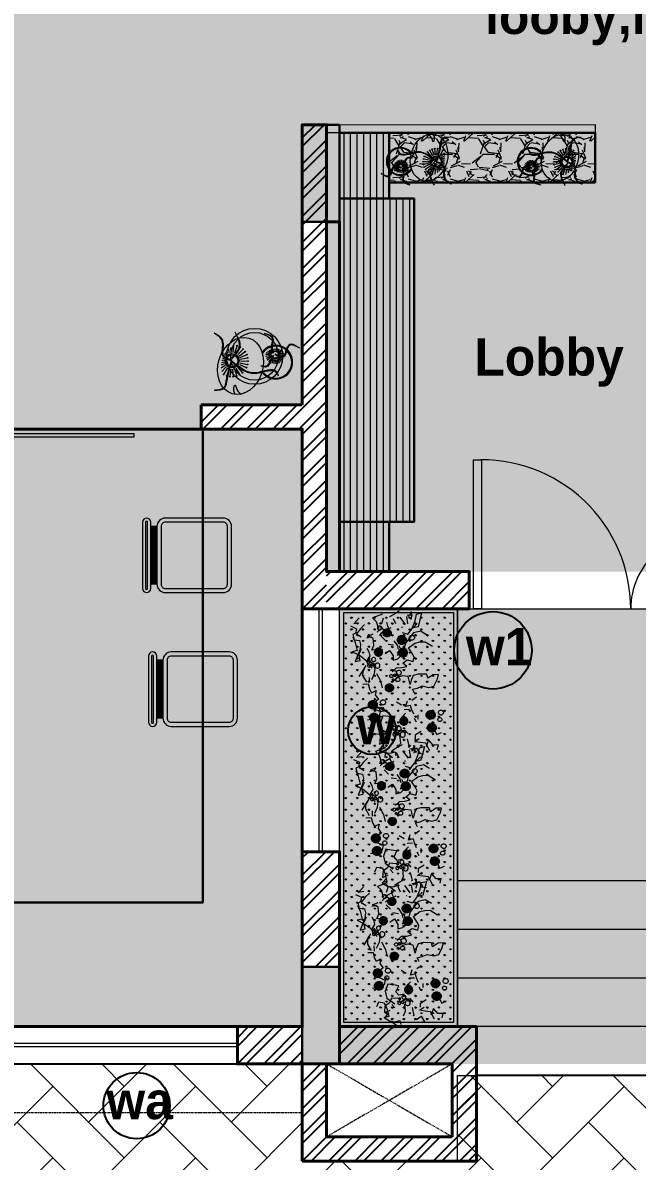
# Model space of a CAD drawing. Header units: feet. Extents: x 3576 to 8206, y -9151 to -6616.
# Drawn here: x 5281.1 to 5429.5, y -8696.9 to -8421.8 of the extents above; entities that cross this region are included whole.
import ezdxf

# ---------------------------------------------------------------- set-up
doc = ezdxf.new("R2010")
doc.units = ezdxf.units.FT
doc.linetypes.add('DASHED2', pattern=[0.375, 0.25, -0.125])
doc.layers.get('0').update_dxf_attribs({"linetype": 'CONTINUOUS', "lineweight": 40})
doc.layers.get('Defpoints').update_dxf_attribs({"color": 90, "linetype": 'CONTINUOUS'})
for name, color, linetype, lineweight in [('169', 26, 'CONTINUOUS', 0), ('1fr', 233, 'CONTINUOUS', 5), ('A-GFLR-MBND', 12, 'CONTINUOUS', 5), ('COLUMN', 254, 'CONTINUOUS', 30), ('FURN', 253, 'CONTINUOUS', 15), ('furni', 36, 'CONTINUOUS', 20), ('Glass', 150, 'CONTINUOUS', 20), ('GRANITE', 47, 'CONTINUOUS', 5), ('HACHT', 8, 'CONTINUOUS', 9), ('Landscape', 114, 'CONTINUOUS', 5), ('STAIR', 184, 'CONTINUOUS', 9), ('Wall1', 7, 'CONTINUOUS', 40), ('WINDOW', 180, 'CONTINUOUS', 9)]:
    doc.layers.add(name, color=color, linetype=linetype, lineweight=lineweight)
for name, color, linetype, lineweight, true_color in [('A-GFLR-FURN', 7, 'CONTINUOUS', 5, 0xd1752e), ('dimension', 7, 'CONTINUOUS', 5, 0x2b17de), ('h12', 7, 'CONTINUOUS', 5, 0x81cdee), ('WALL', 7, 'CONTINUOUS', 40, 0x0b0b0a)]:
    doc.layers.add(name, color=color, linetype=linetype, lineweight=lineweight, true_color=true_color)
doc.styles.add('ROMANS', font='sanss___.ttf')
doc.linetypes.add('ZIGZAG', pattern='A,0.0001,-0.2,[131,ltypeshp.shx,S=0.2,R=0,X=-0.2,Y=0],-0.4,[131,ltypeshp.shx,S=0.2,R=180,X=0.2,Y=0],-0.2', length=0.8001)

# ---------------------------------------------------------------- blocks, each defined once
blk = doc.blocks.new('FH')
at = {"layer": '169', "color": 24, "true_color": 0x9e2800}
for p, q in [((61182.68, 5854.29), (61182.43, 5854.37)), ((61182.63, 5854.04), (61182.43, 5854.06)), ((61182.64, 5853.79), (61182.45, 5853.77)), ((61182.78, 5854.51), (61182.46, 5854.69)), ((61182.93, 5854.72), (61182.54, 5855.05)), ((61183.11, 5854.88), (61182.69, 5855.45)), ((61183.32, 5855.01), (61182.92, 5855.9)), ((61183.56, 5855.09), (61183.34, 5856.08)), ((61183.81, 5855.12), (61183.8, 5856.14)), ((61184.05, 5855.09), (61184.26, 5856.09)), ((61184.29, 5855.02), (61184.7, 5855.95)), ((61184.51, 5854.9), (61185.1, 5855.73)), ((61184.69, 5854.73), (61185.44, 5855.42)), ((61184.84, 5854.53), (61185.72, 5855.05)), ((61184.94, 5854.31), (61185.91, 5854.63)), ((61185, 5854.06), (61186.01, 5854.18)), ((61185, 5853.81), (61186.01, 5853.72)), ((61182.69, 5853.55), (61182.5, 5853.49)), ((61182.79, 5853.33), (61182.58, 5853.2)), ((61182.94, 5853.13), (61182.69, 5852.9)), ((61183.13, 5852.96), (61182.85, 5852.58)), ((61183.34, 5852.84), (61183.08, 5852.23)), ((61183.58, 5852.76), (61183.4, 5851.88)), ((61183.83, 5852.74), (61183.84, 5851.72)), ((61184.07, 5852.77), (61184.29, 5851.77)), ((61184.31, 5852.85), (61184.73, 5851.92)), ((61184.52, 5852.97), (61185.13, 5852.15)), ((61184.71, 5853.14), (61185.47, 5852.47)), ((61184.85, 5853.34), (61185.74, 5852.84)), ((61184.95, 5853.57), (61185.92, 5853.27)), ((61183.7, 5844.84), (61182.24, 5845.7)), ((61183.94, 5845.17), (61182.7, 5846.32)), ((61184.26, 5845.44), (61183.27, 5846.83)), ((61184.62, 5845.64), (61183.94, 5847.2)), ((61185.01, 5845.77), (61184.68, 5847.43)), ((61185.42, 5845.81), (61185.44, 5847.5)), ((61185.83, 5845.76), (61186.21, 5847.41)), ((61186.23, 5845.63), (61186.94, 5847.17)), ((61186.58, 5845.41), (61187.6, 5846.78)), ((61186.89, 5845.13), (61188.16, 5846.25)), ((61187.13, 5844.8), (61188.61, 5845.63)), ((61183.43, 5844.06), (61181.82, 5844.24)), ((61183.52, 5844.46), (61181.92, 5845)), ((61183.43, 5843.64), (61182.25, 5843.53)), ((61183.51, 5843.24), (61182.7, 5842.98)), ((61183.67, 5842.86), (61183.14, 5842.56)), ((61187.1, 5842.82), (61188.56, 5841.95)), ((61187.28, 5843.19), (61188.88, 5842.65)), ((61187.29, 5844.42), (61188.91, 5844.92)), ((61187.37, 5844.01), (61189.06, 5844.17)), ((61187.37, 5843.6), (61189.05, 5843.4)), ((61183.91, 5842.52), (61183.58, 5842.22)), ((61184.22, 5842.24), (61184.01, 5841.96)), ((61184.57, 5842.03), (61184.44, 5841.74)), ((61184.97, 5841.89), (61184.89, 5841.57)), ((61185.38, 5841.85), (61185.37, 5841.43)), ((61185.79, 5841.88), (61185.9, 5841.33)), ((61186.18, 5842.01), (61186.5, 5841.28)), ((61186.55, 5842.21), (61187.18, 5841.31)), ((61186.86, 5842.48), (61187.97, 5841.46))]:
    blk.add_line(p, q, dxfattribs=at)
for centre, radius in [((61183.82, 5853.93), 1.02), ((61183.82, 5853.93), 0.849), ((61182.14, 5845.75), 0.0959), ((61182.62, 5846.39), 0.0959), ((61183.21, 5846.91), 0.0959), ((61185.4, 5843.83), 1.7), ((61183.9, 5847.3), 0.0959), ((61184.65, 5847.53), 0.0959), ((61185.44, 5847.61), 0.0959), ((61186.23, 5847.52), 0.0959), ((61186.98, 5847.26), 0.0959), ((61187.66, 5846.86), 0.0959), ((61188.24, 5846.33), 0.0959), ((61188.7, 5845.68), 0.0959), ((61181.82, 5845.03), 0.0959), ((61185.4, 5843.83), 1.41), ((61189.01, 5844.96), 0.0959), ((61189.16, 5843.39), 0.0959), ((61189.17, 5844.18), 0.0959), ((61188.66, 5841.9), 0.0959), ((61188.99, 5842.62), 0.0959)]:
    blk.add_circle(centre, radius, dxfattribs=at)
for centre, radius, start, end in [((61185.6, 5854.15), 4.01, 307.0123, 234.1356), ((61185.6, 5854.15), 3.79, 304.3347, 236.6641), ((61191.22, 5847.08), 2.24, 280.7901, 334.8418), ((61191.54, 5844.61), 0.287, 69.3806, 250.2787), ((61192.01, 5846.52), 2.26, 255.3884, 306.3918)]:
    blk.add_arc(centre, radius, start, end, dxfattribs=at)
blk.add_ellipse((61186.6, 5845.87), major_axis=(6.61, -1.89), ratio=0.766228, dxfattribs=at)
at = {"layer": '169', "color": 2, "ltscale": 10, "true_color": 0xe6e600}
for points in [[(61183.82, 5853.93), (61184.26, 5856.09), (61181.49, 5857.44), (61182.16, 5859.72)], [(61183.53, 5853.68), (61181.9, 5853.32), (61179.98, 5853.51), (61178.88, 5851.45)], [(61184.03, 5853.65), (61185.74, 5852.84), (61186.71, 5852.04), (61186.57, 5850.69)], [(61185.4, 5843.83), (61188.09, 5849.48), (61187.82, 5854.38), (61188.78, 5854.77)], [(61184.9, 5843.83), (61183.7, 5844.84), (61182.14, 5845.66), (61178.65, 5844.49)], [(61185.4, 5843.83), (61184.44, 5841.74), (61180.75, 5841.45), (61178.96, 5839.56)], [(61185.4, 5843.83), (61189.73, 5842.74), (61191.98, 5842.02), (61192.47, 5839.73)]]:
    blk.add_spline(points, degree=3, dxfattribs=at)
for points, knots in [([(61183.66, 5854), (61183.73, 5854.15), (61183.8, 5854.3), (61183.99, 5854.74), (61184.1, 5855.02), (61184.2, 5855.45), (61184.22, 5855.61), (61184.19, 5855.82), (61184.17, 5855.9), (61184.09, 5856.03), (61184.03, 5856.09), (61183.87, 5856.21), (61183.77, 5856.27), (61183.4, 5856.44), (61183.07, 5856.53), (61182.43, 5856.72), (61182.1, 5856.82), (61181.71, 5857.01), (61181.59, 5857.08), (61181.42, 5857.23), (61181.36, 5857.31), (61181.27, 5857.48), (61181.25, 5857.58), (61181.22, 5857.85), (61181.25, 5858.03), (61181.38, 5858.4), (61181.47, 5858.59), (61181.75, 5859.09), (61181.96, 5859.41), (61182.16, 5859.72)], [0, 0, 0, 0, 0.578388, 0.578388, 1.735163, 1.735163, 2.565125, 2.565125, 3.129906, 3.129906, 3.694687, 3.694687, 4.259468, 4.259468, 5.500239, 5.500239, 6.741009, 6.741009, 7.320102, 7.320102, 7.754384, 7.754384, 8.188665, 8.188665, 9.000095, 9.000095, 9.811526, 9.811526, 11.058124, 11.058124, 11.058124, 11.058124]), ([(61185.54, 5843.71), (61185.7, 5843.9), (61185.87, 5844.1), (61186.36, 5844.69), (61186.68, 5845.09), (61187.56, 5846.32), (61188.03, 5847.19), (61188.27, 5848.5), (61188.3, 5848.85), (61188.28, 5849.55), (61188.22, 5849.9), (61188.08, 5850.62), (61187.98, 5850.98), (61187.76, 5851.83), (61187.63, 5852.32), (61187.54, 5853.09), (61187.54, 5853.39), (61187.64, 5853.82), (61187.71, 5853.97), (61187.89, 5854.2), (61187.97, 5854.28), (61188.18, 5854.44), (61188.3, 5854.51), (61188.55, 5854.65), (61188.67, 5854.71), (61188.78, 5854.77)], [0, 0, 0, 0, 1.042836, 1.042836, 3.128509, 3.128509, 7.299855, 7.299855, 8.721765, 8.721765, 10.081529, 10.081529, 11.441294, 11.441294, 13.404859, 13.404859, 14.855534, 14.855534, 15.879034, 15.879034, 16.5369, 16.5369, 17.194766, 17.194766, 17.744568, 17.744568, 17.744568, 17.744568]), ([(61183.59, 5853.51), (61183.45, 5853.46), (61183.31, 5853.41), (61182.88, 5853.26), (61182.58, 5853.18), (61182.12, 5853.14), (61181.98, 5853.13), (61181.68, 5853.15), (61181.54, 5853.18), (61181.11, 5853.25), (61180.83, 5853.32), (61180.44, 5853.38), (61180.3, 5853.38), (61180.06, 5853.36), (61179.96, 5853.33), (61179.77, 5853.21), (61179.68, 5853.13), (61179.5, 5852.91), (61179.42, 5852.78), (61179.17, 5852.3), (61179.02, 5851.87), (61178.88, 5851.45)], [0, 0, 0, 0, 0.644819, 0.644819, 1.934456, 1.934456, 2.509405, 2.509405, 3.084355, 3.084355, 4.224128, 4.224128, 4.911083, 4.911083, 5.627594, 5.627594, 6.344105, 6.344105, 7.060616, 7.060616, 8.689213, 8.689213, 8.689213, 8.689213]), ([(61183.96, 5853.48), (61184.15, 5853.4), (61184.34, 5853.32), (61184.9, 5853.07), (61185.28, 5852.89), (61185.88, 5852.56), (61186.09, 5852.44), (61186.35, 5852.23), (61186.43, 5852.14), (61186.55, 5851.98), (61186.58, 5851.9), (61186.64, 5851.72), (61186.65, 5851.62), (61186.66, 5851.26), (61186.61, 5850.98), (61186.57, 5850.69)], [0, 0, 0, 0, 0.92464, 0.92464, 2.773919, 2.773919, 3.770479, 3.770479, 4.354888, 4.354888, 4.884312, 4.884312, 5.413735, 5.413735, 6.571868, 6.571868, 6.571868, 6.571868]), ([(61184.78, 5843.69), (61184.62, 5843.83), (61184.47, 5843.97), (61184.09, 5844.3), (61183.86, 5844.49), (61183.23, 5844.96), (61182.82, 5845.24), (61182.18, 5845.48), (61181.96, 5845.52), (61181.51, 5845.55), (61181.28, 5845.53), (61180.48, 5845.38), (61179.88, 5845.12), (61179.07, 5844.71), (61178.86, 5844.6), (61178.65, 5844.49)], [0, 0, 0, 0, 0.912865, 0.912865, 2.225259, 2.225259, 4.326055, 4.326055, 5.450072, 5.450072, 6.574088, 6.574088, 9.300677, 9.300677, 10.231379, 10.231379, 10.231379, 10.231379]), ([(61185.23, 5843.87), (61185.19, 5843.7), (61185.15, 5843.54), (61185.02, 5843.06), (61184.93, 5842.76), (61184.7, 5842.25), (61184.56, 5842.05), (61184.3, 5841.86), (61184.21, 5841.8), (61183.97, 5841.73), (61183.85, 5841.7), (61183.37, 5841.66), (61182.97, 5841.69), (61182.15, 5841.75), (61181.72, 5841.79), (61181.11, 5841.73), (61180.92, 5841.7), (61180.51, 5841.55), (61180.31, 5841.43), (61179.96, 5841.13), (61179.8, 5840.95), (61179.39, 5840.39), (61179.17, 5839.97), (61178.96, 5839.56)], [0, 0, 0, 0, 0.642062, 0.642062, 1.926185, 1.926185, 3.210308, 3.210308, 3.892417, 3.892417, 4.574526, 4.574526, 6.202712, 6.202712, 7.830899, 7.830899, 8.652961, 8.652961, 9.633215, 9.633215, 10.613469, 10.613469, 12.448128, 12.448128, 12.448128, 12.448128]), ([(61185.35, 5843.66), (61185.62, 5843.57), (61185.89, 5843.49), (61186.71, 5843.25), (61187.26, 5843.09), (61188.25, 5842.85), (61188.67, 5842.75), (61189.35, 5842.62), (61189.61, 5842.58), (61190.14, 5842.5), (61190.4, 5842.46), (61190.9, 5842.36), (61191.15, 5842.29), (61191.57, 5842.12), (61191.74, 5842.01), (61192.01, 5841.73), (61192.11, 5841.55), (61192.27, 5841.13), (61192.33, 5840.88), (61192.42, 5840.34), (61192.44, 5840.04), (61192.47, 5839.73)], [0, 0, 0, 0, 1.282815, 1.282815, 3.848446, 3.848446, 5.66552, 5.66552, 6.72002, 6.72002, 7.77452, 7.77452, 8.870917, 8.870917, 9.975385, 9.975385, 11.079854, 11.079854, 12.184323, 12.184323, 13.368691, 13.368691, 13.368691, 13.368691])]:
    blk.add_open_spline(points, degree=3, knots=knots, dxfattribs=at)
blk = doc.blocks.new('door')
at = {"layer": 'Wall1', "lineweight": 5}
blk.add_line((8290.19, -3713.67), (8350.19, -3713.67), dxfattribs=at)
for points in [[(8291.19, -3677.67), (8293.19, -3677.67), (8293.19, -3713.67), (8291.19, -3713.67)], [(8347.19, -3695.67), (8349.19, -3695.67), (8349.19, -3713.67), (8347.19, -3713.67)]]:
    blk.add_lwpolyline(points, close=True, dxfattribs=at)
for centre, radius, start, end in [((8293.19, -3713.67), 36, 0, 93.1847), ((8347.19, -3713.67), 18, 83.6206, 180)]:
    blk.add_arc(centre, radius, start, end, dxfattribs=at)
blk = doc.blocks.new('A$C2C3761BB')
at = {"layer": 'Landscape'}
h = blk.add_hatch(color=1, dxfattribs=at)
edge = h.paths.add_edge_path()
edge.add_ellipse((-11.87, 2.24), major_axis=(-0.442, -0.442), ratio=1, start_angle=134.9843, end_angle=314.9843, ccw=False)
edge.add_ellipse((-11.87, 2.24), major_axis=(0.442, -0.442), ratio=1, start_angle=-135.0157, end_angle=44.9843, ccw=False)
h = blk.add_hatch(color=1, dxfattribs=at)
edge = h.paths.add_edge_path()
edge.add_ellipse((-10.09, 2.05), major_axis=(-0.442, -0.442), ratio=1, start_angle=134.9843, end_angle=314.9843, ccw=False)
edge.add_ellipse((-10.09, 2.05), major_axis=(-0.442, -0.442), ratio=1, start_angle=-45.0157, end_angle=134.9843, ccw=False)
h = blk.add_hatch(color=1, dxfattribs=at)
edge = h.paths.add_edge_path()
edge.add_ellipse((-23, 0.33), major_axis=(-0.442, -0.442), ratio=1, start_angle=134.9843, end_angle=314.9843, ccw=False)
edge.add_ellipse((-23, 0.33), major_axis=(0.442, -0.442), ratio=1, start_angle=-135.0157, end_angle=44.9843, ccw=False)
h = blk.add_hatch(color=1, dxfattribs=at)
edge = h.paths.add_edge_path()
edge.add_ellipse((-21.22, 0.14), major_axis=(-0.442, -0.442), ratio=1, start_angle=134.9843, end_angle=314.9843, ccw=False)
edge.add_ellipse((-21.22, 0.14), major_axis=(-0.442, -0.442), ratio=1, start_angle=-45.0157, end_angle=134.9843, ccw=False)
h = blk.add_hatch(color=50, dxfattribs=at)
h.dxf.hatch_style = 1
edge = h.paths.add_edge_path()
edge.add_ellipse((-24.38, -1.5), major_axis=(0.406, -0.406), ratio=1, start_angle=44.9843, end_angle=224.9843, ccw=False)
edge.add_ellipse((-24.38, -1.5), major_axis=(-0.406, -0.406), ratio=1, start_angle=-45.0157, end_angle=134.9843, ccw=False)
h = blk.add_hatch(color=50, dxfattribs=at)
h.dxf.hatch_style = 1
edge = h.paths.add_edge_path()
edge.add_ellipse((-11.76, -1.63), major_axis=(-0.406, -0.406), ratio=1, start_angle=135.0157, end_angle=315.0157)
edge.add_ellipse((-11.76, -1.63), major_axis=(0.406, -0.406), ratio=1, start_angle=225.0157, end_angle=405.0157)
h = blk.add_hatch(color=50, dxfattribs=at)
h.dxf.hatch_style = 1
edge = h.paths.add_edge_path()
edge.add_ellipse((-21.96, -3.21), major_axis=(-0.406, -0.406), ratio=1, start_angle=135.0157, end_angle=315.0157)
edge.add_ellipse((-21.96, -3.21), major_axis=(0.406, -0.406), ratio=1, start_angle=225.0157, end_angle=405.0157)
h = blk.add_hatch(color=50, dxfattribs=at)
h.dxf.hatch_style = 1
edge = h.paths.add_edge_path()
edge.add_ellipse((-16.76, -2.69), major_axis=(0.406, -0.406), ratio=1, start_angle=44.9843, end_angle=224.9843, ccw=False)
edge.add_ellipse((-16.76, -2.69), major_axis=(-0.406, -0.406), ratio=1, start_angle=-45.0157, end_angle=134.9843, ccw=False)
h = blk.add_hatch(color=1, dxfattribs=at)
edge = h.paths.add_edge_path()
edge.add_ellipse((-14.88, -5.43), major_axis=(-0.442, -0.442), ratio=1, start_angle=134.9843, end_angle=314.9843, ccw=False)
edge.add_ellipse((-14.88, -5.43), major_axis=(0.442, -0.442), ratio=1, start_angle=-135.0157, end_angle=44.9843, ccw=False)
h = blk.add_hatch(color=1, dxfattribs=at)
edge = h.paths.add_edge_path()
edge.add_ellipse((-13.1, -5.62), major_axis=(-0.442, -0.442), ratio=1, start_angle=134.9843, end_angle=314.9843, ccw=False)
edge.add_ellipse((-13.1, -5.62), major_axis=(-0.442, -0.442), ratio=1, start_angle=-45.0157, end_angle=134.9843, ccw=False)
at = {"layer": 'Landscape', "linetype": 'ZIGZAG'}
for p, q in [((-26.15, 3.1), (-26.18, 3.82)), ((-26.18, 3.82), (-24.38, 2.95)), ((-23, 3.9), (-23.7, 3.15)), ((-22.23, 2.78), (-22.12, 3.51)), ((-22.12, 3.51), (-21.29, 4.41)), ((-17.23, 4.44), (-17.35, 3.71)), ((-17.35, 3.71), (-17.02, 2.85)), ((-16.64, 4.17), (-17.23, 4.44)), ((-15.75, 3.49), (-16.64, 4.17)), ((-15.71, 2.76), (-15.75, 3.49)), ((-8.99, 2.55), (-9.16, 3.27)), ((-26.68, 2.36), (-26.1, 2.38)), ((-26.54, 2.56), (-26.07, 1.86)), ((-26.13, 2.47), (-26.24, 1.74)), ((-25.27, 2.71), (-26.15, 3.1)), ((-25.54, 2.2), (-26.13, 2.47)), ((-25.05, 1.62), (-26.09, 1.66)), ((-24.22, 2.03), (-25.27, 2.71)), ((-24.35, 2.22), (-24.82, 2.93)), ((-24.38, 2.95), (-24.35, 2.22)), ((-23.61, 1.33), (-24.22, 2.03)), ((-23.7, 3.15), (-23.65, 2.14)), ((-23.65, 2.14), (-22.44, 0.74)), ((-22.2, 2.06), (-22.23, 2.78)), ((-21.73, 1.06), (-22.2, 2.06)), ((-17.6, 2.83), (-17.84, 1.66)), ((-17.84, 1.66), (-17.81, 0.94)), ((-17.02, 2.85), (-17.6, 2.83)), ((-16.11, 1.88), (-15.71, 2.76)), ((-15.94, 1.16), (-16.11, 1.88)), ((-9.56, 2.38), (-8.99, 2.55)), ((-7.65, 1.74), (-8.5, 1.27)), ((-7.53, 2.47), (-7.65, 1.74)), ((-6.94, 2.2), (-7.53, 2.47)), ((-27.03, 0.77), (-26.78, 0.04)), ((-26.78, 0.04), (-26.52, -0.7)), ((-25.04, 1.27), (-26.2, 0.73)), ((-24.75, 0.65), (-24.76, 0.79)), ((-24.02, 0.59), (-23.61, 1.33)), ((-22.44, 0.74), (-21.1, 0.08)), ((-20.87, 1.39), (-21.73, 1.06)), ((-20.49, -0.71), (-21.1, 0.13)), ((-20.3, 1.56), (-20.87, 1.39)), ((-19.71, 1.29), (-20.3, 1.56)), ((-20.11, 0.55), (-19.71, 1.29)), ((-19.79, -0.16), (-20.11, 0.55)), ((-19.23, 0.3), (-19.79, -0.16)), ((-19.2, -0.42), (-19.23, 0.3)), ((-17.78, 0.22), (-18.04, -0.52)), ((-17.81, 0.94), (-17.21, 0.53)), ((-16.62, 0.27), (-17.78, 0.22)), ((-17.21, 0.53), (-16.62, 0.27)), ((-15.91, 0.44), (-15.94, 1.16)), ((-15.33, 0.61), (-15.91, 0.44)), ((-14.44, 0.07), (-14.76, 0.78)), ((-11.65, 0.41), (-12.23, 0.53)), ((-11.25, 0.07), (-11.82, -0.1)), ((-9.59, -0.37), (-9.91, 0.49)), ((-8.62, -0.7), (-8.94, 0.01)), ((-8.36, 0.04), (-8.62, -0.7)), ((-8.5, 1.27), (-7.61, 0.73)), ((-8.1, 0.77), (-8.36, 0.04)), ((-7.53, 0.94), (-8.1, 0.77)), ((-6.96, 1.11), (-7.53, 0.94)), ((-6.97, -0.55), (-6.71, 0.19)), ((-25.82, -1.96), (-26.56, -1.56)), ((-26.18, -0.24), (-25.46, -0.07)), ((-25.27, -1.22), (-25.85, -1.24)), ((-24.55, -1.04), (-25.27, -1.22)), ((-24.98, -0.81), (-24.8, -1.53)), ((-24.8, -1.53), (-24.06, -1.93)), ((-22.39, -0.41), (-23.1, -0.73)), ((-22.51, -0.94), (-22.76, -1.67)), ((-21.81, -0.39), (-22.39, -0.41)), ((-21.67, -0.04), (-22.25, -0.2)), ((-21.9, -1.64), (-21.04, -1.31)), ((-20.97, -0.66), (-21.58, -0.11)), ((-21.04, -1.31), (-20.46, -1.43)), ((-20.46, -1.43), (-20.49, -0.71)), ((-19.31, -1.15), (-19.2, -0.42)), ((-18.85, -1.85), (-19.31, -1.15)), ((-18.87, -1.36), (-19.13, -2.1)), ((-18.29, -1.19), (-18.87, -1.36)), ((-18.26, -1.92), (-18.29, -1.19)), ((-18.04, -0.52), (-18.01, -1.24)), ((-18.01, -1.24), (-17.54, -1.94)), ((-14.64, -2.11), (-14.09, -1.51)), ((-13.72, -0.99), (-14.46, -0.58)), ((-13.18, -0.24), (-13.75, -0.26)), ((-13.75, -0.26), (-13.72, -0.99)), ((-13.2, -0.52), (-13.32, -1.25)), ((-12.46, -0.07), (-13.18, -0.24)), ((-12.79, -1.16), (-12.33, -1.86)), ((-12.35, -1.43), (-12.5, -1.44)), ((-10.51, -1.72), (-9.94, -1.41)), ((-9, -0.49), (-9.59, -0.37)), ((-7.75, -0.66), (-6.89, -0.33)), ((-7.43, -1.37), (-7.75, -0.66)), ((-27.08, -1.61), (-27.09, -1.76)), ((-27.08, -1.61), (-26.86, -3.07)), ((-26.86, -3.07), (-26.26, -2.66)), ((-26.26, -2.66), (-25.24, -2.56)), ((-25.46, -2.31), (-24.77, -1.7)), ((-24.75, -2.83), (-25.21, -2.12)), ((-24.77, -1.7), (-24.45, -2.41)), ((-24.09, -2.38), (-23.38, -1.92)), ((-22.2, -2.59), (-22.42, -4.05)), ((-22.2, -2.59), (-22.19, -2.74)), ((-21.58, -2.35), (-21.9, -1.64)), ((-12.57, -2.88), (-12.83, -3.62)), ((-11.83, -3.43), (-12.57, -2.88)), ((-11.26, -3.12), (-11.83, -3.43)), ((-11.29, -2.39), (-11.26, -3.12)), ((-10.11, -1.69), (-10.66, -2.29)), ((-10.48, -2.44), (-10.51, -1.72)), ((-10.29, -3.3), (-10.48, -2.44)), ((-8.87, -2.66), (-9.89, -2.56)), ((-9.21, -1.66), (-8.05, -1.61)), ((-8.28, -3.07), (-8.87, -2.66)), ((-8.05, -1.61), (-8.04, -1.76)), ((-26.16, -4.35), (-25.69, -5.05)), ((-24.44, -4.28), (-24.62, -3.42)), ((-24.04, -3.54), (-24.44, -4.28)), ((-24.27, -4.41), (-24.3, -3.69)), ((-23.02, -3.64), (-24.04, -3.54)), ((-22.42, -4.05), (-23.02, -3.64)), ((-22.84, -4.7), (-22.26, -4.53)), ((-22.26, -4.53), (-21.68, -4.51)), ((-21.68, -4.51), (-21.08, -5.06)), ((-21.08, -5.06), (-20.68, -4.32)), ((-20.68, -4.32), (-19.82, -4.14)), ((-20.65, -4.98), (-19.94, -4.52)), ((-19.82, -4.14), (-19.08, -4.4)), ((-19.09, -4.05), (-17.95, -3.71)), ((-19.08, -4.4), (-18.34, -4.94)), ((-17.95, -3.71), (-16.94, -3.67)), ((-16.76, -4.59), (-16.17, -4.85)), ((-16.58, -5.3), (-16.76, -4.59)), ((-16.17, -4.85), (-15.46, -4.53)), ((-15.46, -4.53), (-15.14, -5.24)), ((-14.26, -5.35), (-13.72, -4.6)), ((-13.72, -4.6), (-13.12, -4.87)), ((-12.83, -3.62), (-13.09, -4.35)), ((-13.09, -4.35), (-12.2, -4.89)), ((-11.19, -4.85), (-10.21, -3.94)), ((-10.82, -3.34), (-11.07, -4.22)), ((-11.07, -4.22), (-10.48, -4.63)), ((-10.48, -4.63), (-10.16, -5.34)), ((-10.2, -4.33), (-9.64, -4.02)), ((-9.28, -5.59), (-9.46, -4.73)), ((-7.99, -5.15), (-7.73, -4.41)), ((-7.91, -4.94), (-7.07, -4.18)), ((-7.76, -3.69), (-7.18, -3.67)), ((-7.73, -4.41), (-7.76, -3.69)), ((-7, -4.53), (-6.67, -5.53)), ((-26.54, -5.83), (-27.23, -4.94)), ((-26.51, -5.11), (-26.54, -5.83)), ((-26.36, -6.33), (-25.81, -5.58)), ((-25.81, -5.58), (-25.22, -5.84)), ((-25.69, -5.05), (-25.08, -5.75)), ((-25.26, -5.53), (-25.09, -6.24)), ((-25.09, -6.24), (-24.36, -6.21)), ((-25.08, -5.75), (-24.53, -5.15)), ((-24.79, -6.32), (-23.93, -6.14)), ((-24.36, -6.21), (-24.11, -5.48)), ((-24.11, -5.48), (-23.53, -5.45)), ((-23.93, -6.14), (-22.77, -6.09)), ((-23.53, -5.45), (-22.79, -5.71)), ((-22.2, -5.97), (-22.95, -5.43)), ((-22.79, -5.71), (-21.3, -6.66)), ((-22.77, -6.09), (-22.74, -6.81)), ((-22.74, -6.81), (-22.06, -5.91)), ((-21.33, -5.94), (-22.2, -5.97)), ((-22.06, -5.91), (-21.22, -5.15)), ((-21.3, -6.66), (-21.33, -5.94)), ((-21.22, -5.15), (-20.65, -4.98)), ((-20.49, -5.32), (-19.89, -5.88)), ((-19.74, -5.87), (-20.49, -5.32)), ((-19.89, -5.88), (-19.14, -6.57)), ((-19.16, -5.99), (-19.74, -5.87)), ((-18.16, -5.66), (-19.16, -5.99)), ((-18.75, -5.19), (-18.03, -5.31)), ((-17.99, -6.23), (-17.88, -5.5)), ((-17.88, -5.5), (-17.15, -5.47)), ((-17.15, -5.47), (-16.58, -5.3)), ((-15.14, -5.24), (-14.26, -5.35)), ((-13.12, -4.87), (-12.94, -5.73)), ((-12.94, -5.73), (-12.91, -6.59)), ((-12.2, -4.89), (-11.19, -4.85)), ((-10.9, -6.08), (-10.64, -5.34)), ((-10.3, -6.48), (-10.9, -6.08)), ((-10.64, -5.34), (-9.78, -5.16)), ((-10.16, -5.34), (-9.28, -5.59)), ((-9.78, -5.16), (-8.62, -5.11)), ((-9.15, -5.05), (-8.54, -5.75)), ((-8.62, -5.11), (-8.59, -5.83)), ((-8.54, -5.75), (-7.99, -5.15))]:
    blk.add_line(p, q, dxfattribs=at)
at = {"layer": 'Landscape'}
for p, q in [((-21.96, 4.39), (-21.96, 4.39)), ((-17.42, 4.64), (-17.42, 4.64)), ((-16, 3.23), (-16, 3.23)), ((-10.96, 3.23), (-10.96, 3.23)), ((-21.96, 1.87), (-21.96, 1.87)), ((-13.88, 2.87), (-13.88, 2.87)), ((-13.48, 1.97), (-13.48, 1.97)), ((-8.43, 1.97), (-8.43, 1.97)), ((-24.61, 0.06), (-24.61, 0.06)), ((-22.09, 1.32), (-22.09, 1.32)), ((-19.43, 0.6), (-19.43, 0.6)), ((-17.42, 1.11), (-17.42, 1.11)), ((-16, 0.7), (-16, 0.7)), ((-10.96, 0.7), (-10.96, 0.7)), ((-10.35, 1.11), (-10.35, 1.11)), ((-7.32, 0.6), (-7.32, 0.6)), ((-23.57, -0.84), (-23.57, -0.84)), ((-21.96, -0.66), (-21.96, -0.66)), ((-21.96, -0.94), (-21.96, -0.94)), ((-18.53, -0.56), (-18.53, -0.56)), ((-18.53, -0.84), (-18.53, -0.84)), ((-17.42, -0.18), (-17.42, -0.18)), ((-13.88, -0.66), (-13.88, -0.66)), ((-13.48, -0.56), (-13.48, -0.56)), ((-13.48, -0.84), (-13.48, -0.84)), ((-10.35, -0.18), (-10.35, -0.18)), ((-8.43, -0.84), (-8.43, -0.84)), ((-21.05, -2.1), (-21.05, -2.1)), ((-19.43, -1.92), (-19.43, -1.92)), ((-19.43, -2.2), (-19.43, -2.2)), ((-16, -1.82), (-16, -1.82)), ((-16, -2.1), (-16, -2.1)), ((-13.88, -1.95), (-13.88, -1.95)), ((-7.32, -1.7), (-7.32, -1.7))]:
    blk.add_line(p, q, dxfattribs=at)
at = {"layer": 'Landscape', "color": 1}
for centre, major_axis, start_param, end_param in [((-11.92, 3.71), (-0.251, 0.251), -1.570796, 4.712389), ((-10.98, 3.36), (-0.206, 0.206), -1.570796, 4.712389), ((-23.05, 1.8), (-0.251, 0.251), -1.570796, 4.712389), ((-11.87, 2.24), (0.442, 0.442), 4.712389, 10.995574), ((-10.09, 2.05), (0.442, 0.442), 4.712389, 10.995574), ((-23, 0.33), (0.442, 0.442), 4.712389, 10.995574), ((-21.22, 0.14), (0.442, 0.442), 4.712389, 10.995574), ((-18.59, -0.97), (-0.251, 0.251), -1.570796, 4.712389), ((-18.32, -1.59), (-0.128, 0.128), -1.570796, 4.712389), ((-17.65, -1.32), (0.206, 0.206), 4.712389, 10.995574), ((-25.26, -2.37), (0.206, 0.206), 4.712389, 10.995574), ((-18.32, -2.1), (0.162, 0.162), 4.712389, 10.995574), ((-17.75, -1.94), (0.0972, 0.0972), 4.712389, 10.995574), ((-14.88, -5.43), (0.442, 0.442), 4.712389, 10.995574), ((-14.94, -3.96), (-0.251, 0.251), -1.570796, 4.712389), ((-13.99, -4.32), (-0.206, 0.206), -1.570796, 4.712389), ((-13.1, -5.62), (0.442, 0.442), 4.712389, 10.995574)]:
    blk.add_ellipse(centre, major_axis=major_axis, ratio=1, start_param=start_param, end_param=end_param, dxfattribs=at)
at = {"layer": 'Landscape', "color": 50}
for centre, major_axis, start_param, end_param in [((-24.38, -1.5), (-0.406, 0.406), 3.141593, 9.424778), ((-16.76, -2.69), (0.406, 0.406), 4.712389, 10.995574)]:
    blk.add_ellipse(centre, major_axis=major_axis, ratio=1, start_param=start_param, end_param=end_param, dxfattribs=at)
at = {"layer": 'Landscape', "color": 50, "extrusion": (0, 0, -1)}
for centre in [(-11.76, -1.63), (-21.96, -3.21)]:
    blk.add_ellipse(centre, major_axis=(-0.406, 0.406), ratio=1, start_param=4.712389, end_param=10.995574, dxfattribs=at)
at = {"layer": 'Landscape', "color": 1, "extrusion": (0, 0, -1)}
for centre, major_axis, start_param, end_param in [((-10.87, -2.5), (-0.206, 0.206), 4.712389, 10.995574), ((-10.76, -3.12), (-0.0972, 0.0972), 4.712389, 10.995574), ((-10.2, -3.28), (-0.162, 0.162), 4.712389, 10.995574), ((-10.2, -2.77), (0.128, 0.128), 4.712389, 10.995574), ((-9.93, -2.15), (0.251, 0.251), -1.570796, 4.712389), ((-21.08, -4.08), (-0.206, 0.206), 4.712389, 10.995574), ((-20.97, -4.7), (-0.0972, 0.0972), 4.712389, 10.995574), ((-20.4, -4.86), (-0.162, 0.162), 4.712389, 10.995574), ((-20.4, -4.35), (0.128, 0.128), 4.712389, 10.995574), ((-20.13, -3.72), (0.251, 0.251), -1.570796, 4.712389)]:
    blk.add_ellipse(centre, major_axis=major_axis, ratio=1, start_param=start_param, end_param=end_param, dxfattribs=at)
blk = doc.blocks.new('V-ch')
at = {"layer": '1fr'}
for p, q in [((-10.1, 7.83), (-11.6, 7.83)), ((-11.35, -6.17), (-11.35, 7.83)), ((-11.1, -6.17), (-11.1, 7.83)), ((-10.85, -6.17), (-10.85, 7.83)), ((-10.6, -6.17), (-10.6, 7.83)), ((-10.35, -6.17), (-10.35, 7.83)), ((-10.1, -6.17), (-10.1, 7.83)), ((-10.1, -6.17), (-11.6, -6.17))]:
    blk.add_line(p, q, dxfattribs=at)
for points in [[(-11.6, 8.83, 1), (-13.6, 8.83), (-13.6, -7.17, 1), (-11.6, -7.17)], [(-12.35, 8.83, 1), (-12.85, 8.83), (-12.85, -7.17, 1), (-12.35, -7.17)], [(-8.1, -8.17), (5.9, -8.17, 0.414214), (7.9, -6.17), (7.9, 7.83, 0.414214), (5.9, 9.83), (-8.1, 9.83, 0.414214), (-10.1, 7.83), (-10.1, -6.17, 0.414214)], [(-8.1, -7.17), (5.9, -7.17, 0.414214), (6.9, -6.17), (6.9, 7.83, 0.414214), (5.9, 8.83), (-8.1, 8.83, 0.414214), (-9.1, 7.83), (-9.1, -6.17, 0.414214)]]:
    blk.add_lwpolyline(points, format="xyb", close=True, dxfattribs=at)

msp = doc.modelspace()

# ---------------------------------------------------------------- hatches: boundary and pattern name
at = {"layer": 'COLUMN', "lineweight": 25}
h = msp.add_hatch(dxfattribs=at)
h.set_pattern_fill('ANSI32', color=32, scale=0.469565, angle=360, style=0)
h.set_pattern_definition([(45, (-6720.3763, -3813.644), (-3.162612, 3.162612), []), (45, (-6718.268, -3813.644), (-3.162612, 3.162612), [])])
h.paths.add_polyline_path([(5348.5777, -8446.4266), (5348.5777, -8514.1223), (5325.2917, -8514.1223), (5324.1864, -8517.0571), (5324.1864, -8519.9918), (5348.5777, -8519.9918), (5348.5777, -8563.4086), (5354.4473, -8563.4086), (5354.4473, -8554.4086), (5354.4473, -8446.4266)])
at = {"layer": 'COLUMN'}
for points in [[(5357.5777, -8469.9049), (5357.5777, -8446.4266), (5348.5777, -8446.4266), (5348.5777, -8469.9049)], [(5348.5777, -8649.9049), (5348.5777, -8673.3831), (5357.5777, -8673.3831), (5357.5777, -8649.9049)], [(5348.5777, -8649.9049), (5348.5777, -8673.3831), (5357.5777, -8673.3831), (5357.5777, -8649.9049)]]:
    msp.add_hatch(color=256, dxfattribs=at).paths.add_polyline_path(points)
at = {"layer": 'COLUMN', "lineweight": 25}
h = msp.add_hatch(dxfattribs=at)
h.set_pattern_fill('ANSI32', color=32, scale=0.469565, style=0)
h.set_pattern_definition([(45, (-6749.9415, -3813.644), (-3.162612, 3.162612), []), (45, (-6747.833, -3813.644), (-3.162612, 3.162612), [])])
h.paths.add_polyline_path([(5388.8821, -8554.4086), (5354.4473, -8554.4086), (5354.4473, -8563.4086), (5388.8821, -8563.4086)])
h = msp.add_hatch(dxfattribs=at)
h.set_pattern_fill('ANSI32', color=32, scale=0.469565, style=0)
h.set_pattern_definition([(45, (-2510.1617, -1362.9218), (-3.162612, 3.162612), []), (45, (-2508.0533, -1362.9218), (-3.162612, 3.162612), [])])
h.paths.add_polyline_path([(5348.5777, -8622.1925), (5357.5777, -8622.1925), (5357.5777, -8649.9049), (5348.5777, -8649.9049)])
h = msp.add_hatch(dxfattribs=at)
h.set_pattern_fill('ANSI32', color=32, scale=0.469565, angle=360, style=0)
h.set_pattern_definition([(45, (-2510.1617, -1362.9218), (-3.162612, 3.162612), []), (45, (-2508.0533, -1362.9218), (-3.162612, 3.162612), [])])
h.paths.add_polyline_path([(5348.5777, -8622.1925), (5357.5777, -8622.1925), (5357.5777, -8649.9049), (5348.5777, -8649.9049)])
h = msp.add_hatch(dxfattribs=at)
h.set_pattern_fill('ANSI32', color=32, scale=0.469565, style=0)
h.set_pattern_definition([(45, (5332.9255, -8673.383), (-3.1626, 3.1626), []), (45, (5335.034, -8673.383), (-3.1626, 3.1626), [])])
h.paths.add_polyline_path([(5332.9255, -8664.3831), (5348.5777, -8664.3831), (5348.5777, -8673.3831), (5332.9255, -8673.3831)])
h = msp.add_hatch(dxfattribs=at)
h.set_pattern_fill('ANSI32', color=32, scale=0.469565, angle=360, style=0)
h.set_pattern_definition([(45, (5332.9255, -8673.383), (-3.1626, 3.1626), []), (45, (5335.034, -8673.383), (-3.1626, 3.1626), [])])
h.paths.add_polyline_path([(5332.9255, -8664.3831), (5348.5777, -8664.3831), (5348.5777, -8673.3831), (5332.9255, -8673.3831)])
h = msp.add_hatch(dxfattribs=at)
h.set_pattern_fill('ANSI32', color=32, scale=0.469565, style=0)
h.set_pattern_definition([(45, (5348.5777, -8696.8614), (-3.1626, 3.1626), []), (45, (5350.686, -8696.8614), (-3.1626, 3.1626), [])])
h.paths.add_polyline_path([(5390.6429, -8664.3831), (5357.5777, -8664.3831), (5357.5777, -8673.3831), (5384.7734, -8673.3831), (5384.7734, -8690.9918), (5354.4473, -8690.9918), (5354.4473, -8673.3831), (5348.5777, -8673.3831), (5348.5777, -8696.8614), (5390.6429, -8696.8614)])
at = {"layer": 'Defpoints', "lineweight": 40}
h = msp.add_hatch(color=256, dxfattribs=at)
h.set_gradient(color1=(255, 191, 127), color2=(255, 222, 189), one_color=1, tint=0.87, name='INVCYLINDER')
h.paths.add_polyline_path([(5357.5777, -8563.3204), (5579.9364, -8563.3204), (5579.9364, -8673.3831), (5357.5777, -8673.3831)])
at = {"layer": 'FURN'}
h = msp.add_hatch(dxfattribs=at)
h.set_pattern_fill('GRAVEL', color=256, scale=0.4, style=0)
h.set_pattern_definition([(228.0128, (-418.03326, -8224.5053), (-81.28006906, -91.44011236), [1.366884, -135.322]), (184.9697, (-418.94766, -8225.5213), (121.920197225, 10.1599283), [2.34562, -232.216]), (132.5104, (-421.28446, -8225.7245), (101.59992607, -111.76010917), [1.653928, -163.7388]), (267.2737, (-425.24686, -8228.2645), (10.159955883, 203.199934613), [2.13602, -211.4656]), (292.8337, (-425.34846, -8230.3981), (-50.80014422, 121.92006932), [2.094536, -207.3592]), (357.2737, (-424.53566, -8232.3285), (-203.199934613, 10.159955883), [2.13602, -211.4656]), (37.6942, (-422.40206, -8232.43012), (-132.080083445, -101.599909428), [2.824776, -279.6524]), (72.2553, (-420.16686, -8230.7029), (71.120142262, 223.520064824), [2.66688, -264.0212]), (121.4296, (-419.35406, -8228.1629), (-81.28002094, 132.07984464), [2.143252, -212.182]), (175.2364, (-420.47166, -8226.3341), (111.75991221, -10.15990465), [2.446852, -119.8956]), (222.3974, (-422.91006, -8226.13092), (-121.920003669, -111.759854603), [3.164312, -313.2672]), (138.8141, (-415.1885, -8228.3661), (-71.1199547, 60.95990623), [1.08002, -106.9224]), (171.4692, (-416.00126, -8227.6549), (132.079798382, -20.3200512), [2.054728, -203.4184]), (225, (-418.033, -8227.35), (-2e-15, -10.159993), [1.436836, -12.93156]), (203.1986, (-418.7445, -8226.1309), (50.8001713, 20.3200891), [0.773764, -76.6024]), (291.8014, (-419.4557, -8226.4357), (-10.1600071, 30.48001963), [1.094264, -53.6192]), (30.9638, (-419.0493, -8227.4517), (30.4799678, 20.32001583), [1.77728, -57.4652]), (161.5651, (-417.5253, -8226.5373), (20.3200093, -10.1599849), [1.285148, -30.8436]), (16.3895, (-425.34846, -8226.4357), (101.600056056, 30.4799366), [1.800352, -178.2352]), (70.3462, (-423.62126, -8225.9277), (-40.639886755, -111.759841954), [1.510396, -149.5288]), (293.1986, (-417.5253, -8224.5053), (-20.3200891, 50.8001713), [1.54752, -75.8288]), (343.6105, (-416.91566, -8225.9277), (-101.600056056, 30.4799366), [1.800352, -178.2352]), (339.444, (-425.3485, -8232.7349), (-50.80006306, 20.31997534), [1.73614, -85.0708]), (294.7751, (-423.72286, -8233.3445), (-50.799881615, 111.759948105), [1.454688, -144.0144]), (66.8014, (-417.4237, -8234.6653), (20.3200891, 50.8001713), [1.54752, -75.8288]), (17.354, (-416.81406, -8233.2429), (-132.08000713, -40.6399387), [1.703132, -168.6096]), (69.444, (-422.402, -8234.6653), (-20.31997534, -50.80006306), [0.868072, -85.9392]), (101.3099, (-418.0333, -8234.6653), (-10.15994985, 40.63986984), [0.51806, -51.288]), (165.9638, (-418.1349, -8234.1573), (30.4800214, -10.1599824), [2.094536, -39.7962]), (186.009, (-420.16686, -8233.6493), (101.59985018, 10.159976274), [1.941068, -192.1656]), (303.6901, (-419.0493, -8228.366), (-10.1600035, 20.3199804), [1.465296, -35.16712]), (353.1572, (-418.23646, -8229.5853), (172.720071427, -20.320091007), [2.558228, -253.264]), (60.9454, (-415.6965, -8229.8901), (-40.63990546, -71.11983044), [1.046032, -103.5576]), (90, (-415.188, -8228.976), (-10.16, 10.16), [0.6096, -9.5504]), (120.2564, (-420.37006, -8233.3445), (40.63991387, -71.11996413), [1.411468, -139.7356]), (48.0128, (-421.08126, -8232.1253), (81.28006906, 91.44011236), [2.733772, -133.9552]), (0, (-419.252, -8230.093), (10.16, 10.16), [2.6416, -7.5184]), (325.3048, (-416.61086, -8230.0933), (-101.599823964, 71.12000676), [1.60644, -159.0372]), (254.0546, (-415.29, -8231.0077), (-10.16002592, -40.6400968), [1.479316, -72.4868]), (207.646, (-415.69646, -8232.4301), (-193.039932196, -101.6000639), [2.40858, -238.45]), (175.4261, (-417.83006, -8233.5477), (-132.08003042, 10.159950845), [2.548116, -252.2632]), (175.4261, (-417.83006, -8233.5477), (-132.08003042, 10.159950845), [2.548116, -252.2632])])
h.paths.add_polyline_path([(5419.2734, -8448.403), (5369.5777, -8448.403), (5369.5777, -8460.403), (5419.2734, -8460.403)])
at = {"layer": 'HACHT', "lineweight": 40}
h = msp.add_hatch(color=256, dxfattribs=at)
h.set_gradient(color1=(204, 159, 213), color2=(225, 198, 230), one_color=1, tint=0.84, name='INVCYLINDER')
h.paths.add_polyline_path([(5152.9255, -8302.8179), (5351.5777, -8302.8179), (5351.5777, -8366.2074), (5357.5777, -8366.2074), (5357.5777, -8248.8179), (5591.969, -8248.6904), (5591.969, -8362.8238), (5848.6647, -8362.8238), (5848.6647, -8554.4086), (5600.969, -8554.4086), (5600.969, -8446.4086), (5479.2734, -8446.4086), (5479.2734, -8452.2782), (5496.8821, -8452.2782), (5496.8843, -8554.4009), (5354.4473, -8554.4009), (5354.4473, -8469.9049), (5357.5777, -8469.9049), (5357.5777, -8446.4266), (5348.5777, -8446.4266), (5348.5777, -8514.1223), (5276.1864, -8514.1223), (5276.1864, -8446.4266), (5152.9255, -8446.4266)])
edge = h.paths.add_edge_path(flags=0)
edge.add_arc((5504.0198, -8325.2509), 39, 270, 360)
edge.add_line((5543.0198, -8325.2509), (5543.0198, -8295.7726))
edge.add_line((5543.0198, -8295.7726), (5406.4908, -8295.7726))
edge.add_line((5406.4908, -8295.7726), (5406.4908, -8364.2509))
edge.add_line((5406.4908, -8364.2509), (5504.0198, -8364.2509))
at = {"layer": 'HACHT'}
h = msp.add_hatch(dxfattribs=at)
h.set_pattern_fill('ANSI31', color=255, scale=0.5, angle=45, style=0)
h.set_pattern_definition([(90, (-440.4789, -8234.6653), (-1.5875, 6e-16), [])])
h.paths.add_polyline_path([(5375.5777, -8542.4104), (5369.5777, -8542.4104), (5369.5777, -8554.4104), (5357.5777, -8554.4104), (5357.5777, -8448.4012), (5369.5777, -8448.4012), (5369.5777, -8464.28), (5375.5777, -8464.28)])
at = {"layer": 'HACHT', "lineweight": 9}
h = msp.add_hatch(dxfattribs=at)
h.set_pattern_fill('AR-SAND', color=256, scale=0.02, style=0)
h.set_pattern_definition([(37.5, (5276.1864, -8519.99184), (-0.032, 0.978826), [0, -0.77216, 0, -0.8636, 0, -0.8255]), (7.5, (5276.1864, -8519.9918), (0.899047, 1.43365), [0, -0.41656, 0, -0.69596, 0, -0.2667]), (327.5, (5275.5616, -8519.9918), (1.581985, 0.002874), [0, -0.254, 0, -0.9144, 0, -1.1938]), (317.5, (5275.5616, -8519.9918), (1.527113, 0.44586), [0, -0.127, 0, -0.59944, 0, -0.6858])])
h.paths.add_polyline_path([(5324.1864, -8514.1223), (5276.1864, -8514.1223), (5276.1864, -8519.9918), (5324.1864, -8519.9918)])
at = {"layer": 'HACHT', "lineweight": 40}
h = msp.add_hatch(color=256, dxfattribs=at)
h.set_gradient(color1=(149, 223, 192), color2=(243, 251, 248), one_color=1, tint=0.97, name='INVCYLINDER')
h.paths.add_polyline_path([(5276.1864, -8519.9918), (5324.1864, -8519.9918), (5348.5777, -8519.9918), (5348.5777, -8563.4086), (5348.5777, -8664.3831), (5152.9255, -8664.3831), (5152.9255, -8519.9918)])
at = {"layer": 'Landscape'}
h = msp.add_hatch(dxfattribs=at)
h.set_pattern_fill('GRASS', color=62, scale=0.078261, style=0)
h.set_pattern_definition([(90, (-2255.0911, -5290.6697), (-1.40560435, 1.40560435), [0.3727174, -2.4384913]), (45, (-2255.0911, -5290.6697), (-1.4056053, 1.4056053), [0.3727174, -1.6151087]), (135, (-2255.0911, -5290.6697), (-1.4056053, -1.4056053), [0.3727174, -1.6151087])])
h.paths.add_polyline_path([(5358.5777, -8564.3204), (5385.0888, -8564.3204), (5385.0888, -8663.3831), (5358.5777, -8663.3831)])
at = {"layer": 'Landscape', "lineweight": 15}
h = msp.add_hatch(dxfattribs=at)
h.set_pattern_fill('AR-HBONE', color=43, scale=0.12, style=0)
h.set_pattern_definition([(45, (-2255.091, -5290.758), (2e-15, 17.242092), [36.576, -12.192]), (135, (-2246.47, -5282.137), (2e-15, 17.242092), [36.576, -12.192])])
h.paths.add_polyline_path([(5026.5342, -8612.432), (4978.5216, -8612.432), (4978.5109, -8753.8061), (5362.5751, -8753.8352), (5362.5751, -8840.8614), (6002.4524, -8840.8614), (6002.4524, -8794.2962), (5591.969, -8794.2962), (5591.969, -8696.9496), (5559.6399, -8696.9496), (5559.6399, -8676.2105), (5386.0888, -8676.2105), (5386.0888, -8696.9496), (5348.5777, -8696.9496), (5348.5777, -8673.4714), (5167.7951, -8673.4714), (5167.7951, -8685.2105), (5161.9255, -8685.2105), (5161.9255, -8673.4714), (5026.5342, -8673.4714)])

# ---------------------------------------------------------------- linework, layer by layer
msp.add_lwpolyline([(5354.4473, -8469.9049), (5357.5777, -8469.9049), (5357.5777, -8554.4104), (5354.4473, -8554.4104)], close=True)
msp.add_lwpolyline([(5364.0397, -8563.4086), (5388.8821, -8563.4086), (5388.8821, -8554.4086), (5354.4473, -8554.4104)])
at = {"layer": '1fr', "lineweight": 30}
for p, q in [((5369.5777, -8464.28), (5357.5777, -8464.28)), ((5369.5777, -8542.4104), (5357.5777, -8542.4104))]:
    msp.add_line(p, q, dxfattribs=at)
msp.add_lwpolyline([(5357.5777, -8448.4012), (5369.5777, -8448.4012), (5369.5777, -8464.28), (5375.5777, -8464.28), (5375.5777, -8542.4104), (5369.5777, -8542.4104), (5369.5777, -8554.4104), (5357.5777, -8554.4104), (5357.5777, -8452.28)], dxfattribs=at)
msp.add_lwpolyline([(5419.2734, -8448.3831), (5369.5777, -8448.403), (5369.5777, -8460.403), (5419.2734, -8460.3831)], close=True, dxfattribs=at)
at = {"layer": 'A-GFLR-FURN'}
msp.add_line((5348.5777, -8622.1925), (5348.5777, -8664.4714), dxfattribs=at)
msp.add_line((5348.5777, -8622.1925), (5348.5777, -8664.4714), dxfattribs=at)
at = {"layer": 'A-GFLR-MBND', "color": 7, "linetype": 'DASHED2'}
for p, q in [((5354.4473, -8673.3831), (5384.7734, -8690.9918)), ((5384.7734, -8673.3831), (5354.4473, -8690.9918))]:
    msp.add_line(p, q, dxfattribs=at)
at = {"layer": 'A-GFLR-MBND', "color": 1, "lineweight": 30}
for points in [[(5357.5777, -8446.4266), (5348.5777, -8446.4266), (5348.5777, -8469.9049), (5357.5777, -8469.9049)], [(5348.5777, -8673.3831), (5357.5777, -8673.3831), (5357.5777, -8649.9049), (5348.5777, -8649.9049)], [(5348.5777, -8673.3831), (5357.5777, -8673.3831), (5357.5777, -8649.9049), (5348.5777, -8649.9049)]]:
    msp.add_lwpolyline(points, close=True, dxfattribs=at)
at = {"layer": 'A-GFLR-MBND', "color": 150}
msp.add_lwpolyline([(5354.4473, -8446.4266), (5419.2734, -8446.4086), (5419.2734, -8448.3831), (5354.4473, -8448.4012)], dxfattribs=at)
at = {"layer": 'COLUMN', "color": 7, "lineweight": 25}
for centre, radius in [((5394.6226, -8573.444), 9.3519), ((5365.432, -8592.8421), 5.7876), ((5308.5759, -8683.4764), 8.0112)]:
    msp.add_circle(centre, radius, dxfattribs=at)
at = {"layer": 'dimension', "color": 250, "linetype": 'DASHED2', "lineweight": 13}
msp.add_line((5167.7951, -8685.1223), (5348.5777, -8685.1223), dxfattribs=at)
at = {"layer": 'dimension'}
for radius in [6.7632, 5.7632]:
    msp.add_circle((5337.0569, -8502.4001), radius, dxfattribs=at)
at = {"layer": 'Glass'}
msp.add_lwpolyline([(5307.8941, -8521.0669), (5307.8941, -8521.9566), (5259.7821, -8521.9566), (5259.7821, -8521.0669)], close=True, dxfattribs=at)
at = {"layer": 'GRANITE', "lineweight": 30}
msp.add_lwpolyline([(5226.4704, -8664.3831), (5152.9255, -8664.3831), (5152.9255, -8634.3831), (5324.5777, -8634.3831), (5324.5777, -8519.9918)], dxfattribs=at)
at = {"layer": 'h12', "color": 62}
msp.add_line((5388.8821, -8554.4086), (5388.8821, -8563.4086), dxfattribs=at)
at = {"layer": 'STAIR', "color": 7}
for p, q in [((5386.0888, -8629.1658), (5386.0888, -8563.3204)), ((5386.0888, -8664.3831), (5386.0888, -8629.1658)), ((5386.0888, -8664.3831), (5386.0888, -8629.1658))]:
    msp.add_line(p, q, dxfattribs=at)
for points in [[(5026.5342, -8518.2962), (5026.5342, -8673.4714), (5161.9255, -8673.4714), (5161.9255, -8685.2105), (5168.5865, -8685.1223), (5168.5776, -8673.4721), (5348.5777, -8673.4714), (5348.5777, -8696.9496), (5386.0888, -8696.9496), (5386.0888, -8676.2105), (5559.6399, -8676.2105), (5559.6399, -8696.9496), (5591.969, -8696.9496), (5591.969, -8794.2962), (6002.4524, -8794.2962), (6002.4524, -8840.8614), (5362.5751, -8840.8614), (5362.5751, -8753.8352), (4978.5109, -8753.8061), (4978.5216, -8612.432)], [(5533.6647, -8589.9291), (5533.6647, -8629.1658), (5386.0888, -8629.1658)], [(5557.1429, -8594.2922), (5557.1429, -8652.644), (5386.0888, -8652.644)], [(5568.8821, -8594.2922), (5568.8821, -8664.3831), (5386.0888, -8664.3831)], [(5545.4038, -8594.2922), (5545.4038, -8640.9049), (5386.0888, -8640.9049)], [(5557.1429, -8594.2922), (5557.1429, -8652.644), (5386.0888, -8652.644)], [(5558.9038, -8676.1223), (5390.6429, -8676.1223)]]:
    msp.add_lwpolyline(points, dxfattribs=at)
for points in [[(5357.5777, -8563.3204), (5386.0888, -8563.3204), (5386.0888, -8664.3831), (5357.5777, -8664.3831)], [(5358.5777, -8564.3204), (5385.0888, -8564.3204), (5385.0888, -8663.3831), (5358.5777, -8663.3831)]]:
    msp.add_lwpolyline(points, close=True, dxfattribs=at)
at = {"layer": 'WALL', "lineweight": 40}
msp.add_lwpolyline([(5276.1864, -8519.9918), (5324.1864, -8519.9918), (5324.1864, -8519.9918), (5348.5777, -8519.9918), (5348.5777, -8563.4086), (5348.5777, -8664.3831), (5152.9255, -8664.3831), (5152.9255, -8519.9918), (5276.1864, -8519.9918), (5276.1864, -8519.9918)], close=True, dxfattribs=at)
at = {"layer": 'Wall1'}
for p, q in [((5324.1864, -8514.1223), (5348.5777, -8514.1223)), ((5324.1864, -8519.9918), (5348.5777, -8519.9918))]:
    msp.add_line(p, q, dxfattribs=at)
at = {"layer": 'Wall1', "color": 7, "lineweight": 40}
for p, q in [((5357.5777, -8664.3831), (5390.6429, -8664.3831)), ((5390.6429, -8696.8614), (5390.6429, -8664.3831)), ((5384.7734, -8673.3831), (5348.5777, -8673.3831)), ((5348.5777, -8673.3831), (5348.5777, -8696.8614)), ((5354.4473, -8673.3831), (5354.4473, -8690.9918)), ((5384.7734, -8673.3831), (5384.7734, -8690.9918)), ((5354.4473, -8690.9918), (5384.7734, -8690.9918)), ((5348.5777, -8696.8614), (5390.6429, -8696.8614))]:
    msp.add_line(p, q, dxfattribs=at)
at = {"layer": 'Wall1'}
for points in [[(5348.5777, -8514.1223), (5348.5777, -8514.1223), (5348.5777, -8452.2962), (5348.5777, -8452.2962), (5348.5777, -8446.4266), (5354.4473, -8446.4266), (5354.4473, -8554.4086), (5364.0397, -8554.4086)], [(5324.1864, -8514.1223), (5324.1864, -8519.9918)], [(5364.0397, -8563.4086), (5348.5777, -8563.4086), (5348.5777, -8519.9918)], [(5357.5777, -8554.4086), (5354.4473, -8554.4086), (5354.4473, -8554.4104)]]:
    msp.add_lwpolyline(points, dxfattribs=at)
at = {"layer": 'Wall1', "color": 7, "lineweight": 40}
msp.add_lwpolyline([(5332.9255, -8664.3831), (5332.9255, -8673.3831), (5357.5777, -8673.3831), (5357.5777, -8622.1042), (5348.5777, -8622.1042), (5348.5777, -8664.3831)], close=True, dxfattribs=at)
msp.add_lwpolyline([(5332.9255, -8664.3831), (5332.9255, -8673.3831), (5357.5777, -8673.3831), (5357.5777, -8622.1042), (5348.5777, -8622.1042), (5348.5777, -8664.3831)], close=True, dxfattribs=at)
at = {"layer": 'WINDOW', "color": 5}
for p, q in [((5348.5777, -8563.4086), (5348.5777, -8622.1042)), ((5348.5777, -8563.4086), (5348.5777, -8622.1042)), ((5357.5777, -8622.1042), (5357.5777, -8563.4086)), ((5357.5777, -8622.1042), (5357.5777, -8563.4086))]:
    msp.add_line(p, q, dxfattribs=at)
for points in [[(5352.6864, -8622.1042), (5352.6864, -8563.4086)], [(5352.6864, -8622.1042), (5352.6864, -8563.4086)], [(5353.469, -8622.1042), (5353.469, -8563.4086)], [(5353.469, -8622.1042), (5353.469, -8563.4086)], [(5332.9255, -8668.4918), (5274.2454, -8668.4918)], [(5332.9255, -8668.4918), (5274.2454, -8668.4918)], [(5332.9255, -8669.2744), (5274.2454, -8669.2744)], [(5332.9255, -8669.2744), (5274.2454, -8669.2744)]]:
    msp.add_lwpolyline(points, dxfattribs=at)
msp.add_lwpolyline([(5274.2414, -8673.3831), (5274.2502, -8664.3831), (5332.9255, -8664.3831), (5332.9255, -8673.3831)], close=True, dxfattribs=at)
msp.add_lwpolyline([(5274.2414, -8673.3831), (5274.2502, -8664.3831), (5332.9255, -8664.3831), (5332.9255, -8673.3831)], close=True, dxfattribs=at)

# ---------------------------------------------------------------- block references
at = {"layer": 'dimension'}
for p, xscale, yscale, zscale, rotation in [((10847.8943, -59845.7144), 0.840824705000155, 0.840824705000155, 0.840824705000155, 90.61657857605158), ((10879.48, -59845.7636), 0.840824705000155, 0.840824705000155, 0.840824705000155, 90.61657857605158), ((236.2147, 54118.8656), 1.022215496341664, 1.022215496341664, 1.022215496341664, 269.1959511703098)]:
    msp.add_blockref('FH', p, dxfattribs=dict(at, xscale=xscale, yscale=yscale, zscale=zscale, rotation=rotation))
at = {"layer": 'furni'}
for p in [(5323.5878, -8551.3205), (5325.0291, -8583.6644)]:
    msp.add_blockref('V-ch', p, dxfattribs=at)
at = {"layer": 'h12', "color": 255}
msp.add_blockref('door', (-2901.3077, -4849.7396), dxfattribs=at)
at = {"layer": 'Landscape', "lineweight": 0, "ltscale": 0.4, "xscale": 1.7195857723713, "yscale": 1.7195857723713, "zscale": 1.7195857723713, "rotation": 281.3586285462737}
for p in [(5379.8219, -8609.8355), (5380.5246, -8642.1233), (5380.9931, -8674.7215)]:
    msp.add_blockref('A$C2C3761BB', p, dxfattribs=at)

# ---------------------------------------------------------------- texts
at = {"layer": 'Wall1', "color": 5, "char_height": 9, "width": 240.321526, "style": 'ROMANS'}
for s, insert, attachment_point in [('{\\fStylus BT|b1|i0|c0|p34;\\C7;looby,living,dining}', (5499.016, -8415.5213), 3), ('{\\fStylus BT|b1|i0|c0|p34;\\C7;    Lobby}', (5426.2219, -8498.0544), 3), ('{\\fStylus BT|b1|i0|c0|p34;\\C7;w1}', (5388.093, -8568.049), 1), ('{\\fStylus BT|b1|i0|c0|p34;\\C7;w}', (5361.7377, -8587.1708), 1), ('{\\fStylus BT|b1|i0|c0|p34;\\C7;wa}', (5301.2676, -8677.7478), 1)]:
    msp.add_mtext(s, dxfattribs=dict(at, insert=insert, attachment_point=attachment_point))

doc.saveas('drawing.dxf')
